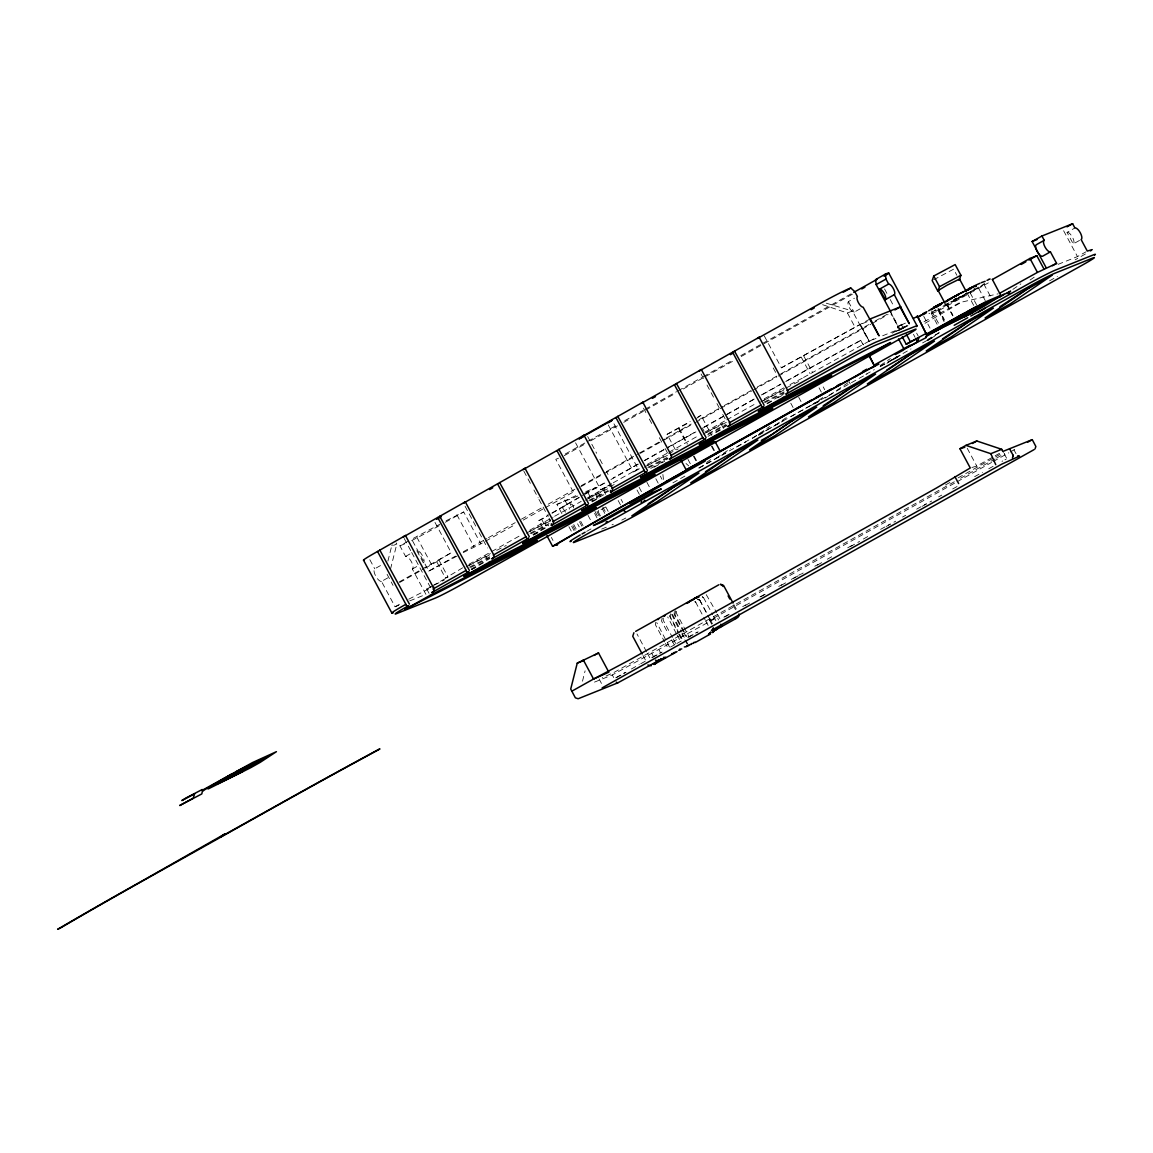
<?xml version="1.0" encoding="UTF-8"?>
<svg xmlns="http://www.w3.org/2000/svg" width="1153" height="1153" viewBox="0 0 1153 1153"><rect width="100%" height="100%" fill="white"/><g stroke="black" fill="none" stroke-linecap="round" stroke-linejoin="round"><path stroke-width="0.75" stroke-dasharray="5 3.75" d="M903.26 328.461L901.459 324.483L904.716 322.725M669.302 615.515L677.892 632.55M671.666 614.376L678.569 628.284M672.458 614.318L681.048 631.354M387.898 561.107L391.674 546.09L396.819 544.029L396.243 542.962L391.717 545.499M390.521 569.049L396.819 544.029M582.496 681.207L585.104 670.844M655.394 622.418L655.365 624.638L664.589 641.846M663.234 618.022L663.22 620.228L672.444 637.45M674.246 612.43L674.231 614.635L683.455 631.858M676.609 611.306L676.58 613.511L689.177 636.975M662.11 618.239L661.519 620.991L668.365 633.819M670.758 613.771L670.167 616.538L678.685 632.493M675.485 611.522L675.024 614.578L686.77 636.485M674.678 611.58L675.312 610.715M897.567 328.086L898.043 326.573L901.56 324.382M573.517 507.911C573.704 499.782 560.574 505.994 562.88 509.813M570.533 503.688L570.735 505.418M598.032 498.082L595.049 493.859L596.836 498.557M764.295 335.941L781.374 367.807L860.008 324.584L869.362 341.288L860.527 324.382L868.757 321.067M901.444 324.829L897.538 327.135M815.82 402.599L814.695 403.449L820.388 400.206L817.347 401.806M608.28 424.981L633.545 471.995L638.113 468.839L612.92 421.854M696.498 418.395L700.981 415.325L711.747 435.402M706.573 462.439L710.911 459.471M716.071 458.375L730.541 448.474M752.433 438.356L769.8 426.48M774.96 425.385L787.975 416.478M811.366 405.323L824.64 396.257M829.497 395.364L849.747 381.513M880.315 365.458L890.447 358.525M886.931 363.354L897.048 356.436M927.632 340.38L939.205 332.468M1012.867 289.374L1020.866 283.897M1030.076 280.02L1037.282 275.091M434.984 522.41L451.255 552.763L436.555 561.41L445.505 578.1L448.07 577.062L439.12 560.387L436.555 561.41M462.612 567.824L445.505 578.1M958.532 297.388L959.945 296.436M970.12 291.911L976.548 288.106M765.707 430.833L767.956 429.42M942.952 306.237L943.932 305.646M966.084 294.246L967.67 293.294M959.656 303.268L924.504 323.589M980.396 286.448L985.152 283.696M1085.391 254.006L1075.187 259.8M903.966 327.856L896.875 331.545M945.273 305.286L947.463 304.017M962.366 296.09L951.167 301.855M939.32 332.77L929.059 338.651A538.797 24.444 -28.2 0 1 924.605 341.202M892.653 359.967L899.47 356.075M586.632 531.389L592.772 527.93M880.143 366.395L891.024 360.255A538.797 24.444 -28.2 0 0 911.043 348.912M736.551 447.09L745.905 441.844M672.92 482.833L686.857 474.993M699.251 468.032L725.655 453.201M409.704 600.886L425.933 594.371L412.342 569.02A7.163 2.71 60.7 0 0 411.405 561.742A7.163 2.71 60.7 0 0 405.582 556.409L399.904 545.816L408.738 540.872M457.006 556.092L428.772 571.095L411.679 539.229L439.927 524.226M446.081 520.767L463.722 511.975L480.815 543.841L483.943 542.083M565.186 454.037L616.941 425.039M624.782 420.643L643.605 410.108M645.176 409.229L676.537 391.66M678.108 390.781L701.629 377.593M703.2 376.714L732.991 360.024M740.831 355.628L761.225 344.214M762.796 343.335L852.182 293.251M439.192 525.725L431.539 530.005A24.299 1.095 -28.2 0 1 409.69 541.521M445.332 522.28L463.722 511.975M564.206 455.68L584.571 444.265M590.826 440.763L617.46 425.846M623.73 422.329L644.08 410.929M645.651 410.05L675.413 393.375M683.239 388.993L703.604 377.579M705.16 376.7L733.351 360.903M741.192 356.522L852.384 294.217M860.109 308.86L854.099 312.232A6.068 2.292 60.7 0 1 849.357 307.678A6.068 2.292 60.7 0 1 848.406 301.61L854.416 298.238M381.384 581.429A7.163 2.652 60.7 0 1 375.633 575.909A7.163 2.652 60.7 0 1 374.739 568.789L382.58 564.394M405.582 556.409L411.866 552.892M387.768 577.884L381.484 581.4L395.075 606.752L399.947 604.792M412.342 569.02L418.625 565.503M399.154 581.948L420.614 569.942M422.142 569.078L451.255 552.763M869.823 319.093L781.374 367.807M399.687 582.481L423.958 568.876M425.471 568.025L439.12 560.387M675.37 449.756L667.083 434.321L690.2 421.378M697.896 417.055L700.981 415.325M667.083 434.321L689.653 422.329M428.772 571.095L455.478 556.121M463.347 551.725L486.912 538.523M488.483 537.629L515.204 522.669M521.487 519.153L541.91 507.695M548.208 504.178L574.915 489.218M581.198 485.687L604.777 472.485M606.348 471.606L637.782 453.994M639.353 453.115L664.488 439.019M666.059 438.14L691.209 424.059M699.064 419.663L722.643 406.447M724.214 405.568L750.92 390.608M757.204 387.077L779.212 374.754M780.783 373.875L868.785 324.569M875.069 321.053L890.779 312.247M463.175 552.633L480.815 543.841M580.708 486.782L602.673 474.488M604.23 473.609L634.035 456.905M640.304 453.388L693.63 423.526M695.187 422.647L718.723 409.459M720.279 408.58L751.655 391.011M753.212 390.132L776.747 376.959M778.304 376.08L870.832 324.238M872.403 323.359L888.084 314.567M485.514 541.204L515.348 524.5M523.203 520.089L543.611 508.66M545.182 507.781L575.016 491.063M561.871 513.561L556.942 504.394L577.725 494.81M584.412 493.383L595.481 487.69L600.396 496.857M637.955 464.082L625.56 471.029A378.184 17.151 -28.2 0 0 613.065 478.048M644.152 460.609L665.843 448.459M667.4 447.595L696.412 431.337M703.95 427.114L755.085 398.462M638.2 464.227L627.275 470.352A373.313 16.935 -28.2 0 0 608.87 480.7M644.441 460.724L669.403 446.744M670.96 445.865L695.922 431.885M703.719 427.518L755.201 398.679M575.563 442.795L600.756 489.78L611.652 483.669M613.209 482.804L638.113 468.839M468.853 564.336L521.891 534.603M529.703 530.236L553.109 517.12M554.665 516.256L581.184 501.396M587.425 497.894L610.831 484.779M639.382 468.781L633.674 471.952M647.179 464.414L667.472 453.057M669.028 452.178L698.675 435.575M704.915 432.072L725.194 420.701M726.75 419.836L756.397 403.219M764.208 398.852L784.487 387.494M588.765 497.375L595.049 493.859M803.54 377.492L868.872 341.302L876.021 338.434M395.075 606.752L402.599 602.543M429.046 593.291L426.74 589.01L431.308 586.445M432.836 585.594L448.07 577.062M465.999 567.017L490.385 553.584M526.388 533.19L550.846 519.787M585.263 500.2L608.15 487.604M644.152 467.21L667.025 454.628M703.027 434.22L725.9 421.638M760.404 402.08L784.789 388.647M869.304 341.346L875.848 337.67M1079.539 240.415L1073.256 243.932L1067.058 232.387L1074.913 227.991M471.188 569.02L489.91 558.528M532.974 534.401L548.669 525.609M591.849 501.425L605.988 493.498M650.739 468.435L668.005 458.75M708.043 436.324L726.88 425.76M766.918 403.334L784.199 393.649M892.148 333.174L906.027 325.564M471.318 569.611L486.407 561.151M533.219 534.92L546.796 527.31M592.094 501.93L596.62 499.393M653.996 467.253L664.56 461.33L662.269 457.064M715.898 432.577L720.423 430.04M767.221 403.809L771.746 401.273M777.785 397.9L782.325 395.364L780.033 391.083M937.115 324.252L931.437 313.645L984.604 283.854M931.437 313.645L938.297 310.906L988.337 282.86M600.41 515.924L597.96 511.341L605.815 506.945A4.857 1.83 60.7 0 0 606.363 506.023M880.546 366.423L903.044 353.856M922.573 342.931L936.106 335.379M698.704 468.003L867.085 373.961M758.357 434.854L783.363 420.831M791.174 416.449L817.794 401.532M758.602 435.257L763.127 432.721M814.465 403.968L818.99 401.417M825.029 398.044L828.041 396.344M927.689 340.524L932.215 337.988M1058.108 264.354L1077.478 256.586L1085.895 251.873M1049.533 280.842L1057.387 276.446M971.893 467.498L976.764 466.057L993.641 456.617M995.169 455.752L1002.836 451.457M945.503 484.937L951.773 481.421M958.042 477.904L994.088 457.712M995.659 456.833L1003.499 452.437M954.295 481.781L614.174 672.343L602.241 677.748M960.564 478.264L995.039 458.952M996.61 458.072L1004.45 453.677M594.487 682.115L612.315 674.952L717.195 617.403L718.564 619.968M711.732 624.263L709.671 620.415L955.534 482.646M957.091 481.767L991.551 462.468M993.108 461.589L1008.774 452.812M1010.345 451.933L1015.044 449.31M615.731 677.762L625.128 672.502M631.397 668.985L639.238 664.589M640.809 663.71L645.507 661.087M651.776 657.57L661.188 652.295M670.585 647.035L675.283 644.397M676.854 643.518L681.553 640.881M687.822 637.364L697.234 632.103M723.868 617.172L728.581 614.535M742.676 606.637L745.818 604.878M759.928 596.98L764.626 594.343M778.736 586.445L781.864 584.686M791.275 579.411L800.672 574.151M814.782 566.238L817.909 564.48M827.321 559.219L833.59 555.703M847.7 547.805L853.969 544.288M863.366 539.013L869.636 535.511M880.604 529.357L890.015 524.096M902.554 517.063L905.681 515.305M916.664 509.165L926.061 503.89M938.6 496.871L941.742 495.113M952.709 488.958L957.408 486.335M974.645 476.665L982.486 472.283M988.755 468.767L993.454 466.129M616.653 677.517L626.05 672.257M652.699 657.325L662.11 652.05M688.759 637.119L698.156 631.858M724.805 616.927L731.074 613.41M745.184 605.512L751.453 601.996M760.85 596.735L767.12 593.218M781.23 585.306L787.499 581.804M793.768 578.287L803.18 573.012M817.275 565.114L823.545 561.597M850.193 546.666L859.605 541.406M886.253 526.474L895.65 521.199M922.299 506.282L931.696 501.007M865.874 374.35L874.349 369.623M802.214 378.242L787.326 386.024M966.416 293.453L950.677 301.956M931.307 312.593L935.732 310.157M973.507 290.498L979.315 287.4M924 321.773L959.988 302.49L998.181 293.813M906.806 325.65L896.14 331.415M904.456 327.394L907.18 325.91M956.745 299.146L965.119 294.606M905.235 327.121L907.901 325.665M1002 461.344L1002.75 460.955M954.583 299.636L956.774 298.454M905.422 323.099L898.043 326.573M933.699 279.775L953.589 269.182L956.86 275.293M953.416 299.679L956.514 298.022M965.277 293.741L967.425 292.617M960.363 297.618L970.221 292.055M935.905 309.768L934.089 310.517M944.523 305.127L949.135 302.749M786.375 387.826L799.058 381.34M897.856 330.781L903.13 328.072M763.574 400.451L784.199 389.901M763.978 402.152L786.187 390.781M706.285 432.634L726.894 422.07M764.972 402.584L783.997 392.842M668.61 453.806L678.123 448.935M708.259 433.514L725.713 424.578M647.395 465.61L668.019 455.06M707.668 434.767L726.707 425.025M600.756 489.78L610.917 484.577M609.735 486.797L616.077 483.554M647.799 467.311L666.838 457.568M588.52 498.6L607.559 488.858M648.793 467.758L667.832 458.015M588.924 500.301L607.948 490.558M529.645 531.591L550.255 521.041M589.918 500.733L608.943 490.991M496.727 550.341L506.239 545.47M530.034 533.291L549.073 523.548M469.17 565.402L489.794 554.838M531.029 533.724L548.482 524.802M426.74 589.01L444.193 580.074M469.574 567.089L491.783 555.717M533.522 535.064L538.278 532.628M408.71 599.2L434.09 586.2M470.568 567.535L489.607 557.793M471.462 569.668L476.218 567.233M952.522 301.798L958.82 298.858M1004.912 459.816L1006.108 459.225M898.072 356.767L891.024 360.255L895.737 357.92M944.667 305.055L945.503 304.651M542.876 528.189L538.826 520.637L541.651 519.311A373.313 16.935 -28.2 0 1 546.81 516.299M946.815 304.896L948.991 303.945M822.579 304.68L847.441 312.982L852.413 310.993L859.749 324.685M558.528 458.202L555.789 459.312L572.868 491.178L578.359 488.973M882.65 335.782L899.729 328.922L891.6 313.76M399.904 545.816L403.334 544.447A24.299 1.095 -28.2 0 0 406.663 542.977M585.796 491.582L595.481 487.69M556.942 504.394L577.941 495.977M601.679 529.083L606.651 527.08M709.671 620.415L717.195 617.403M973.968 288.711L974.89 288.452M928.929 313.472L929.808 313.27M562.678 508.084L565.662 512.307M786.937 380.692A378.17 17.151 -28.2 0 1 860.7 340.294L863.568 344.848M697.637 599.531L699.381 599.978M697.695 599.675L698.704 599.805M826.254 303.196L852.413 310.993M706.241 594.631L716.676 612.661M702.249 596.663L703.589 597.802M702.379 596.98L703.388 597.528M694.654 601.693L695.461 602.183M695.273 601.707L695.922 602.673M686.006 463.492L688.672 465.87M931.653 311.137L939.508 324.973M687.26 644.311L681.927 634.554M699.395 599.574L699.914 600.641M695.533 601.938L705.146 619.896M1063.614 230.73L1077.478 256.586M983.74 283.897L990.816 297.07M978.738 288.466L986.593 303.095M967.165 293.237L973.954 305.891M947.132 304.551L952.969 315.446M946.757 304.219L952.594 315.1M946.469 304.161L952.767 315.893M938.499 308.629L944.336 319.511M1013.963 449.843L1016.024 453.691M937.951 308.701L944.249 320.433M938.297 310.906L944.048 321.629M1004.191 453.72L1006.944 458.851M916.635 333.131L918.206 336.056M913.45 334.284L915.078 337.325M884.538 288.927L886.974 293.482M890.231 299.549L894.296 307.145M967.237 448.301L976.764 466.057M890.692 312.276L899.484 329.239L890.981 313.962M848.406 301.61L854.099 312.232M859.922 324.613L868.872 341.302M847.441 312.982L854.777 326.688M860.7 340.294L863.136 344.833M848.911 381.427L850.28 383.992M823.213 386.904L824.741 389.757M803.8 356.075L812.735 372.75M819.034 387.812L821.325 392.092M801.22 357.099L810.17 373.788M798.741 397.338L801.032 401.604M773.245 367.966L775.753 372.635M790.785 403.219L793.077 407.499M701.096 374.004L703.633 378.732M707.005 385.03L713.635 397.396M716.95 403.579L719.443 408.22M722.758 414.417L725.251 419.058M721.144 424.073L723.435 428.339M702.408 427.979L704.022 431.006M712.122 446.096L714.543 450.621M711.387 446.182L713.88 450.809M679.175 428.21L687.678 444.078M694.164 456.156L696.585 460.696M678.526 428.455L686.813 443.891M693.429 456.242L695.922 460.883M687.981 459.398L690.474 464.054M643.504 408.176L645.997 412.832M649.341 419.043L651.834 423.699M659.329 437.679L661.822 442.334M665.151 448.546L667.645 453.201M733.87 604.576L736.392 609.274M733.135 605.282L735.657 609.966M660.309 476.146L661.966 479.244M655.826 478.74L658.939 484.548M646.905 482.314L650.018 488.137M717.512 614.232L720.034 618.916M703.46 597.499L712.684 614.708M713.52 616.264L716.172 621.28M699.597 599.848L708.821 617.057M709.657 618.628L712.179 623.312M639.093 487.258L642.408 493.455M699.727 600.165L712.367 623.787M637.004 489.982L639.497 494.623M705.795 620.977L708.504 626.151M587.684 436.555L596.663 453.288M599.906 459.341L603.163 465.408M606.406 471.462L608.035 474.503M621.078 499.364L622.735 502.463M618.167 500.532L620.66 505.187M684.291 633.415L685.977 636.542M681.884 632.925L687.764 643.878M603.394 490.039L605.685 494.32M679.535 634.049L682.879 640.304M678.728 634.107L682.086 640.376M676.321 633.617L667.702 616.97M677.171 635.188L680.515 641.443M605.815 506.945L608.265 511.528M602.817 507.003L605.21 511.456M673.28 639.007L675.802 643.705M602.414 508.963L604.806 513.431M671.723 640.074L674.231 644.772M587.641 492.086L592.556 501.252M596.923 511.745L599.272 516.097M669.504 647.035L656.691 622.548M594.962 511.399L598.162 517.337M665.425 643.403L667.111 646.53M594.573 513.359L596.966 517.827M588.001 515.319L591.129 521.127M659.098 649.946L660.467 652.512M651.575 652.958L653.636 656.806M580.694 521.286L583.274 526.143M579.498 521.776L581.89 526.229M646.545 651.762L637.004 633.963M647.381 653.333L649.888 658.017M564.797 499.998L569.712 509.165M577.581 523.837L579.224 526.892M573.762 524.586L576.255 529.241M642.999 655.495L645.521 660.179M572.839 525.696L575.419 530.539M571.643 526.172L574.035 530.625M568.905 526.705L571.369 531.288M523.866 471.217L530.567 483.727M533.925 489.996L538.12 497.808M538.955 499.379L548.194 516.587M549.03 518.144L550.702 521.271M544.504 523.03L546.032 525.883M541.651 519.311L545.7 526.863M551.365 537.428L552.993 540.454M612.315 674.952L613.699 677.517M599.099 679.002L602.543 685.43M465.077 506.239L475.843 526.33M479.158 532.513L487.445 547.978M485.629 556.02L487.157 558.874M456.862 514.728L473.955 546.594M416.824 537.168L433.917 569.034M423.338 562.866L416.579 550.255A7.163 2.71 60.7 0 1 421.94 554.78A7.163 2.71 60.7 0 1 423.843 562.347M404.199 538.48L410.843 550.889M411.679 552.446L430.862 588.203M387.077 574.28L393.029 585.393M369.854 559.709L374.725 568.789M970.221 292.963L976.505 304.709M923.755 316.383L930.01 328.101M662.889 474.488L663.465 479.446M538.826 520.637A378.184 17.151 -28.2 0 1 549.347 514.497M552.028 512.926A378.184 17.151 -28.2 0 1 582.971 495.113M584.427 494.277A378.184 17.151 -28.2 0 1 606.91 481.522M552.042 513.244A373.313 16.935 -28.2 0 1 579.498 497.404M585.234 494.118A373.313 16.935 -28.2 0 1 607.357 481.55M762.998 394.297A373.313 16.935 -28.2 0 1 780.639 384.453M785.755 381.614A373.313 16.935 -28.2 0 1 861.147 340.308M761.283 394.989A378.17 17.151 -28.2 0 1 784.328 382.133M598.508 510.419A4.857 1.83 60.7 0 1 597.96 511.341M1067.058 232.387A6.558 2.479 60.7 0 1 1072.477 237.23A6.558 2.479 60.7 0 1 1073.256 243.932M625.805 518.014A24.299 1.095 -28.2 0 1 621.77 520.104M613.295 524.284A24.299 1.095 -28.2 0 1 612.012 524.874"/><path stroke-width="1.5" d="M656.634 661.952L656.619 661.073M713.332 627.765L712.424 629.697M1013.242 456.098L1012.392 458.015M926.32 334.096L917.37 316.124L926.32 334.096L976.922 306.194M571.802 691.209L593.55 679.031L608.842 672.199L598.522 652.944L577.249 663.134L570.721 689.033L575.361 697.824L578.042 698.718M721.014 626.252L720.827 624.249M995.76 464.688L990.802 453.691L965.926 445.375L959.945 448.719L970.264 467.974L936.38 488.05L628.961 660.28L593.363 679.131M898.547 338.924L904.053 349.186L917.529 341.879L918.999 337.526L906.215 344.214L902.295 336.892M654.097 664.517L656.706 662.067A1.917 1.629 57.6 0 0 656.734 661.361M933.757 275.999L932.172 280.597L937.908 291.291L939.493 286.693L960.896 275.279L955.16 264.585L933.757 275.999L939.493 286.693M959.325 279.876L960.896 275.279M738.223 616.134L735.888 618.599L714.111 630.792M656.518 662.384L655.365 663.71L653.333 663.696M738.77 616.423L738.914 613.958M1008.99 292.689L1010.619 291.089L993.756 299.737M633.905 632.723L632.752 636.283L642.163 653.924M710.594 632.219L708.504 634.352M710.19 633.228L710.652 632.377M714.514 630.028L712.496 632.32M714.183 631.195L714.644 630.331M718.377 627.664L716.287 629.797M722.239 625.301L720.149 627.434M945.056 303.354L938.167 290.527L947.045 285.18L959.555 279.055L966.344 291.709M959.584 279.098L958.676 279.833M602.14 687.894L1001.669 464.183L1019.511 456.098L1017.58 455.882M1035.019 448.935L1035.87 446.514L1032.266 439.653L1002.836 451.457L1001.698 449.31L976.822 440.994L965.926 445.375M641.082 502.333L641.832 501.454M643.994 501.166L644.743 500.287M522.727 543.452L547.906 529.342L655.063 474.488L629.884 488.598L522.727 543.452L524.946 540.872M699.367 444.481L724.545 430.372L831.702 375.518L806.524 389.628L699.367 444.481L701.586 441.916M658.003 619.637L658.795 618.801M664.301 616.307L665.079 615.471M1092.266 249.624L1087.293 251.08L1081.11 239.536A6.558 2.479 60.7 0 0 1080.318 232.834A6.558 2.479 60.7 0 0 1074.913 227.991L1072.621 223.711L1041.923 236.019L1032.122 241.51L1045.973 267.366M708.634 634.669L710.133 633.069M712.309 631.844L713.866 630.403M712.424 632.161L713.995 630.72M712.612 632.622L714.125 631.037M716.172 629.48L717.728 628.039M1008.76 293.885L1009.495 293.251M967.295 289.807L975.899 285.065M970.855 288.091L975.899 285.728L968.578 288.711M605.988 522.093L607.127 521.459M922.559 314.553L923.755 313.688L918.912 316.787M1091.127 250.46L1090.435 250.922M936.582 306.496L942.203 302.936M364.161 560.113A24.299 1.095 -28.2 0 1 375.46 552.647L405.467 535.496L433.917 588.563L434.133 590.812L431.683 592.685L468.94 571.715L467.859 572.104M405.467 535.496L403.363 536.923L465.308 501.843L493.758 554.91L493.988 557.158L491.74 558.888L528.737 538.105L527.656 538.494M465.308 501.843L463.42 503.14L525.019 468.291L553.469 521.358L553.57 523.837L551.379 525.393L551.365 523.75M525.019 468.291L523.03 469.66L584.009 435.229L612.459 488.296L612.56 490.774L610.586 492.172L610.557 490.486M584.009 435.229L582.222 436.454L642.841 402.267L671.277 455.334L671.536 457.568L669.389 459.24L705.622 438.976L704.31 439.365M608.669 422.632L612.084 420.297L585.623 435.113M641.01 403.521L642.841 402.267M642.581 402.642L701.341 369.536L729.791 422.603L730.051 424.823L727.802 426.581L763.79 406.461L762.493 406.836M701.341 369.536L699.41 370.862L759.164 337.267L787.614 390.334L787.888 392.553L785.827 394.167L851.764 357.401A21.864 0.994 -28.2 0 1 876.338 344.848L914.444 329.571A21.864 0.994 -28.2 0 1 904.5 336.373L460.148 585.32A21.864 0.994 -28.2 0 1 434.767 598.321L396.733 613.569A21.864 0.994 -28.2 0 1 405.87 607.227L408.71 605.628L407.629 606.017M759.164 337.267L757.435 338.463L821.527 302.72A24.299 1.095 -28.2 0 1 848.824 288.783L850.77 288.005L854.777 291.594L857.428 296.552A6.068 2.292 60.7 0 0 858.394 302.619A6.068 2.292 60.7 0 0 863.121 307.174L879.047 335.84L870.342 318.877L900.003 306.986L909.299 323.734L894.324 294.664A6.068 2.292 60.7 0 0 893.359 288.596A6.068 2.292 60.7 0 0 888.632 284.042L885.98 279.084L885.389 274.111L886.945 273.492A24.299 1.095 -28.2 0 1 887.925 273.809M715.047 441.57L720.02 450.837L715.537 453.907L775.047 420.658A378.17 17.151 -28.2 0 1 874.464 365.962L869.247 355.412M680.688 482.314L648.116 503.832M738.093 450.333L705.492 471.692M794.028 419.361L771.919 434.465L761.355 440.388M796.982 417.343L799.923 415.325M857.328 383.344L823.256 405.712M914.733 351.362L886.657 370.185M975.092 317.363L942.52 338.881M1032.497 285.382L999.896 306.741M855.425 376.642L860.484 373.399M906.215 344.214L926.565 333.174M944.249 302.115L953.113 297.099M1004.032 294.202L998.7 297.46L1002.029 295.557M1008.601 292.444L1009.538 291.868M635.663 631.368L718.838 584.773M968.016 289.907L969.399 289.072M921.29 314.985L917.197 317.147M923.193 314.639L926.277 312.852M928.597 310.791L934.723 307.26M946.31 301.711L947.737 300.89M978.681 311.887L985.253 308.139M224.821 778.16L208.261 788.321A33.293 1.513 -28.2 0 0 208.434 788.811L250.042 768.042A41.638 1.888 -28.2 0 0 260.304 762.292L276.432 751.67L252.565 762.537L201.962 790.439L202.207 789.502L185.979 797.991L181.871 800.557L194.641 793.869L193.171 798.222L179.709 805.529L201.818 793.913L202.294 791.592L204.513 789.848L231.667 774.038M377.55 551.48L405.87 604.302L403.795 605.484A24.299 1.095 -28.2 0 0 392.496 612.949L393.187 612.848M582.02 533.983L585.09 532.254M655.365 663.71L677.056 651.56M432.951 589.053L466.115 570.389L437.78 517.553M493.282 555.112L525.912 536.779L497.577 483.943M552.864 521.632L585.277 503.443L556.957 450.621M551.379 525.393L588.102 504.783L587.036 505.158M579.397 438.601L582.51 436.857M436.569 519.282L441.253 516.659M489.621 489.549L492.749 487.805M652.353 398.376L655.481 396.632M730.368 354.677L733.495 352.919M811.078 309.725L814.205 307.981M843.261 292.213L850.77 288.005M885.389 274.111L875.588 279.617L876.165 284.575L890.952 312.175M853.753 292.372L877.274 279.185M861.781 288.956L864.923 287.198M876.165 284.575L885.98 279.084M894.324 294.664L885.302 299.722L879.609 289.1L888.632 284.042M894.901 309.926L900.767 306.669M1067.015 226.853L1072.621 223.711M1041.923 236.019L1044.229 240.3L1036.374 244.695A6.558 2.479 60.7 0 0 1037.152 251.397A6.558 2.479 60.7 0 0 1042.571 256.24L1050.412 251.844L1056.609 263.388L1052.401 265.752M670.902 455.478L702.811 437.636L674.476 384.799M729.186 422.877L760.994 405.121L732.659 352.285M612.07 488.425L644.239 470.41L615.918 417.573M610.586 492.172L647.049 471.75L645.997 472.125M992.43 279.473L1029.96 258.445L1036.821 255.692L1044.128 269.326M1021.183 264.455L1025.867 261.832M1028.995 260.074L1036.821 255.692M681.164 460.566L686.121 469.819L720.02 450.837M665.382 481.882L694.495 465.567M696.037 464.702L812.188 399.63M815.315 397.871L831.01 389.08M629.985 503.212L705.189 461.07M594.083 655.437L598.522 652.944M972.368 443.487L976.822 440.994M1009.581 448.762L1013.026 455.176M1027.568 442.276L1032.266 439.653M618.008 682.749L661.332 659.127L657.023 660.871M711.43 630.417L1034.025 449.656M695.158 642.567L710.565 633.934M944.437 301.855L933.858 307.303L939.349 304.233M786.966 390.622L849.847 355.556A24.299 1.095 -28.2 0 1 877.159 341.619L915.266 326.328A24.299 1.095 -28.2 0 1 916.246 326.645M999.752 293.208L1037.527 272.367L1056.609 263.388M954.18 325.29L967.742 317.724M970.768 316.037L1028.245 283.984A24.299 1.095 -28.2 0 1 1055.528 270.061L1093.563 254.813A24.299 1.095 -28.2 0 1 1094.543 255.13M246.425 769.166L262.235 759.438L227.905 776.445M873.888 365.227L886.369 358.309A539.345 24.472 -28.2 0 1 910.135 345.208M862.372 371.612L866.797 369.162M923.077 313.573L926.868 311.627M895.348 354.519L903.779 349.878M242.418 770.737L251.282 765.39L222.255 781.172L237.172 774.139L253.732 763.978L230.672 775.436L216.75 784.242L243.384 771.17M837.02 385.736L840.883 383.618M941.972 303.253L937.836 305.502L942.174 303.412M941.641 327.971L928.756 335.004A539.345 24.472 -28.2 0 0 925.643 336.705M957.653 295.024L953.92 296.84L959.498 293.828M241.366 771.299L230.773 776.632L237.532 773.447M239.089 773.13L268.029 756.325L236.235 771.573M963.894 313.472L932.013 331.459L926.637 335.264L926.176 337.584L904.053 349.186M963.62 316.081L975.611 309.004L946.613 324.843L966.257 315.288L986.593 303.095L961.17 315.259L932.618 331.992A33.293 1.513 -28.2 0 0 932.791 332.468L974.386 311.714A41.638 1.888 -28.2 0 0 984.648 305.949L1000.89 295.6L992.301 279.329M951.729 297.906L959.368 293.885M871.048 368.196L878.917 364.074M735.888 618.599L734.965 618.066L737.949 617.518M947.852 299.996L952.407 297.633M967.569 311.541L984.907 302.187L1000.79 295.327M962.596 316.614L955.131 320.289L978.075 307.635L955.03 319.093L941.107 327.913L967.742 314.827L992.387 299.996L979.084 305.675M948.357 300.241L951.96 298.368M963.908 317.262L972.7 312.722M960.896 293.078L968.534 289.201M953.92 296.84L959.469 293.986M579.08 438.99L583.432 436.771M686.121 469.819L698.199 463.708L639.324 496.698A378.184 17.151 -28.2 0 0 552.59 546.306L546.926 535.741M698.012 596.649L694.02 598.695L698.646 596.865M694.149 599.012L690.157 601.059L693.27 599.675M688.946 602.053L686.294 603.408L689.408 602.025M931.076 309.307L932.878 308.399M913.493 318.387L917.514 316.34M933.858 307.303L940.329 304.233M935.991 307.073L940.834 304.666M969.904 288.509L972.901 287.039M988.64 279.66L987.011 280.366M968.001 289.994L968.996 289.504M552.59 546.306L555.415 544.98A373.313 16.935 -28.2 0 1 641.039 496.006L776.762 419.966A373.313 16.935 -28.2 0 1 874.911 365.977M931.523 309.667L932.373 309.278M976.908 284.647L979.906 283.278M963.721 291.767L957.826 294.447M970.221 288.985L971.201 288.567M578.633 698.559L617.777 682.864M939.32 290.21L938.326 290.556M1032.122 241.51L1036.965 239.565M935.717 307.433L936.928 306.943M990.802 453.691L1001.698 449.31M577.249 663.134L583.476 660.626M657.268 660.77L665.93 657.296M932.892 308.6L934.55 307.952M985.138 281.303L981.261 282.687M988.798 279.242L990.11 278.997M975.467 286.636L976.288 286.391M697.262 597.629L698.761 597.182M959.945 448.719L964.816 447.292M556.222 545.038L557.692 544.62L555.357 545.023M651.171 665.785L648.332 665.339A2.436 1.902 58.5 0 1 648.029 664.877M693.63 642.509L695.144 642.221M691.267 643.648L693.587 643.288M688.918 644.772L691.223 644.426M686.554 645.896L688.053 645.622M688.86 645.55L686.698 645.81M686.496 646.689L684.334 646.934M681.769 648.952L679.607 649.197M678.699 650.306L680.212 650.018M673.972 652.555L675.485 652.281M673.914 653.347L671.752 653.592M665.339 657.441L663.652 657.311M720.524 584.196L723.551 585.407L733.034 603.005M1006.699 293.41L1007.679 293.467M625.027 511.327L624.119 511.01M656.749 660.885L655.538 660.136M617.504 682.879L616.279 682.129M720.553 584.6L721.735 585.061M762.047 406.778L760.994 405.121M409.401 604.086L379.741 549.967M529.285 536.664L499.624 482.545M469.357 570.36L439.697 516.241M706.083 437.592L676.436 383.459M647.395 470.438L617.749 416.319M588.506 503.443L558.845 449.324M764.122 405.179L734.475 351.045M586.113 505.043L585.277 503.443M645.089 471.995L644.239 470.41M703.647 439.221L702.811 437.636M526.561 538.264L525.912 536.779M466.763 571.874L466.115 570.389M406.519 605.801L405.87 604.302M722.254 585.45L723.075 586.502M958.647 483.554L954.857 476.607M1029.96 258.445L1037.268 272.079M888.718 273.016L917.053 325.852M915.886 338.838L917.529 341.879M906.402 334.327L910.337 341.648M868.8 355.398L874.464 365.962M728.105 595.885L729.791 599.012M583.231 659.775L593.55 679.031M363.541 560.214L391.861 613.036M1013.069 455.147L1013.3 456.069M879.609 289.1A6.068 2.292 60.7 0 1 884.337 293.655A6.068 2.292 60.7 0 1 885.302 299.722M887.248 274.284A24.299 1.095 -28.2 0 1 886.383 274.861M885.345 275.524A24.299 1.095 -28.2 0 1 884.12 276.273M1050.412 251.844A6.558 2.479 60.7 0 1 1045.007 247.001A6.558 2.479 60.7 0 1 1044.229 240.3M571.124 541.319A24.299 1.095 -28.2 0 1 580.233 534.992M673.799 487.171L631.801 515.895L656.979 501.786L698.977 473.061L673.799 487.171M732.688 454.181L690.676 482.905L715.854 468.795L757.867 440.086L732.688 454.181M791.563 421.191L749.551 449.915L774.73 435.805L816.742 407.095L791.563 421.191M850.453 388.215L808.44 416.925L833.619 402.815L875.617 374.105L850.453 388.215M909.328 355.225L867.315 383.935L892.494 369.839L934.506 341.115L909.328 355.225M968.203 322.235L926.205 350.944L951.384 336.849L993.382 308.125L968.203 322.235M225.08 833.821L220.598 836.891L280.107 803.641A378.17 17.151 -28.2 0 1 379.524 748.96L379.971 748.974A373.313 16.935 -28.2 0 0 281.822 802.964L146.1 879.004A373.313 16.935 -28.2 0 0 60.475 927.963L57.65 929.289A378.184 17.151 -28.2 0 1 144.384 879.681L225.08 833.821M1027.092 289.244L985.08 317.954L1010.259 303.859L1052.271 275.135L1027.092 289.244M613.281 519.297L584.11 535.727A21.864 0.994 -28.2 0 0 574.958 542.083L613.065 526.791A21.864 0.994 -28.2 0 0 638.445 513.806L1082.797 264.844A21.864 0.994 -28.2 0 0 1092.741 258.041L1054.721 273.304A21.864 0.994 -28.2 0 0 1030.162 285.829L613.281 519.297M430.141 595.323L404.962 609.418L512.119 554.564L537.298 540.469L430.141 595.323M489.016 562.333L463.837 576.428L570.994 521.588L596.173 507.479L489.016 562.333M606.781 496.352L581.602 510.462L688.759 455.608L713.938 441.498L606.781 496.352M665.67 463.362L640.491 477.472L747.634 422.618L772.813 408.508L665.67 463.362M783.42 397.381L758.242 411.491L865.399 356.637L890.577 342.527L783.42 397.381M652.367 492.49L593.464 525.494L602.385 521.92L661.289 488.915L652.367 492.49"/></g></svg>
